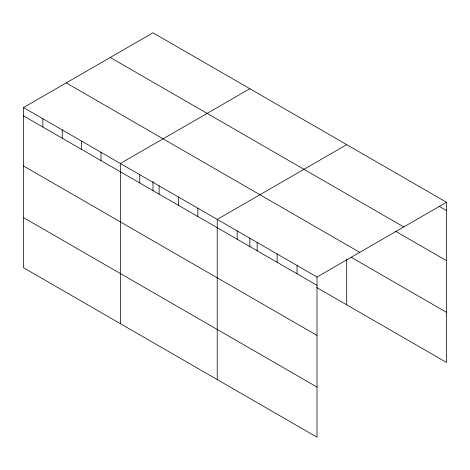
<?xml version="1.0" encoding="UTF-8"?>
<svg xmlns="http://www.w3.org/2000/svg" width="470" height="470" viewBox="0 0 470 470"><rect width="100%" height="100%" fill="white"/><g stroke="black" fill="none" stroke-linecap="round" stroke-linejoin="round"><path stroke-width="0.7" d="M23.5 107.565L317.015 277.024L317.015 437.194L23.5 267.736L23.5 107.565L152.985 32.806L446.5 202.264L446.5 362.435L316.71 287.505M249.846 88.73L120.361 163.484L120.361 323.654M346.707 144.648L217.222 219.408L217.222 379.578M317.015 277.024L446.5 202.264M439.015 206.236L446.5 210.56M110.256 57.475L403.771 226.934M395.352 231.152L446.5 260.68M66.229 82.896L359.744 252.355M351.072 257.219L446.5 312.315M23.5 115.855L317.015 285.313M23.5 165.975L317.015 335.433M23.5 217.616L317.015 387.074M346.707 258.993L346.707 304.819M297.058 265.503L297.058 273.793M277.1 253.976L277.1 262.266M257.137 242.455L257.137 250.745M249.846 238.161L249.846 246.75M237.18 230.929L237.18 239.224M197.846 208.222L197.846 216.517M178.477 197.036L178.477 205.331M159.107 185.856L159.107 194.145M152.985 181.52L152.985 190.826M139.731 174.67L139.731 182.959M100.985 152.304L100.985 160.593M81.615 141.118L81.615 149.407M62.246 129.931L62.246 138.221M42.87 118.746L42.87 127.041"/></g></svg>
